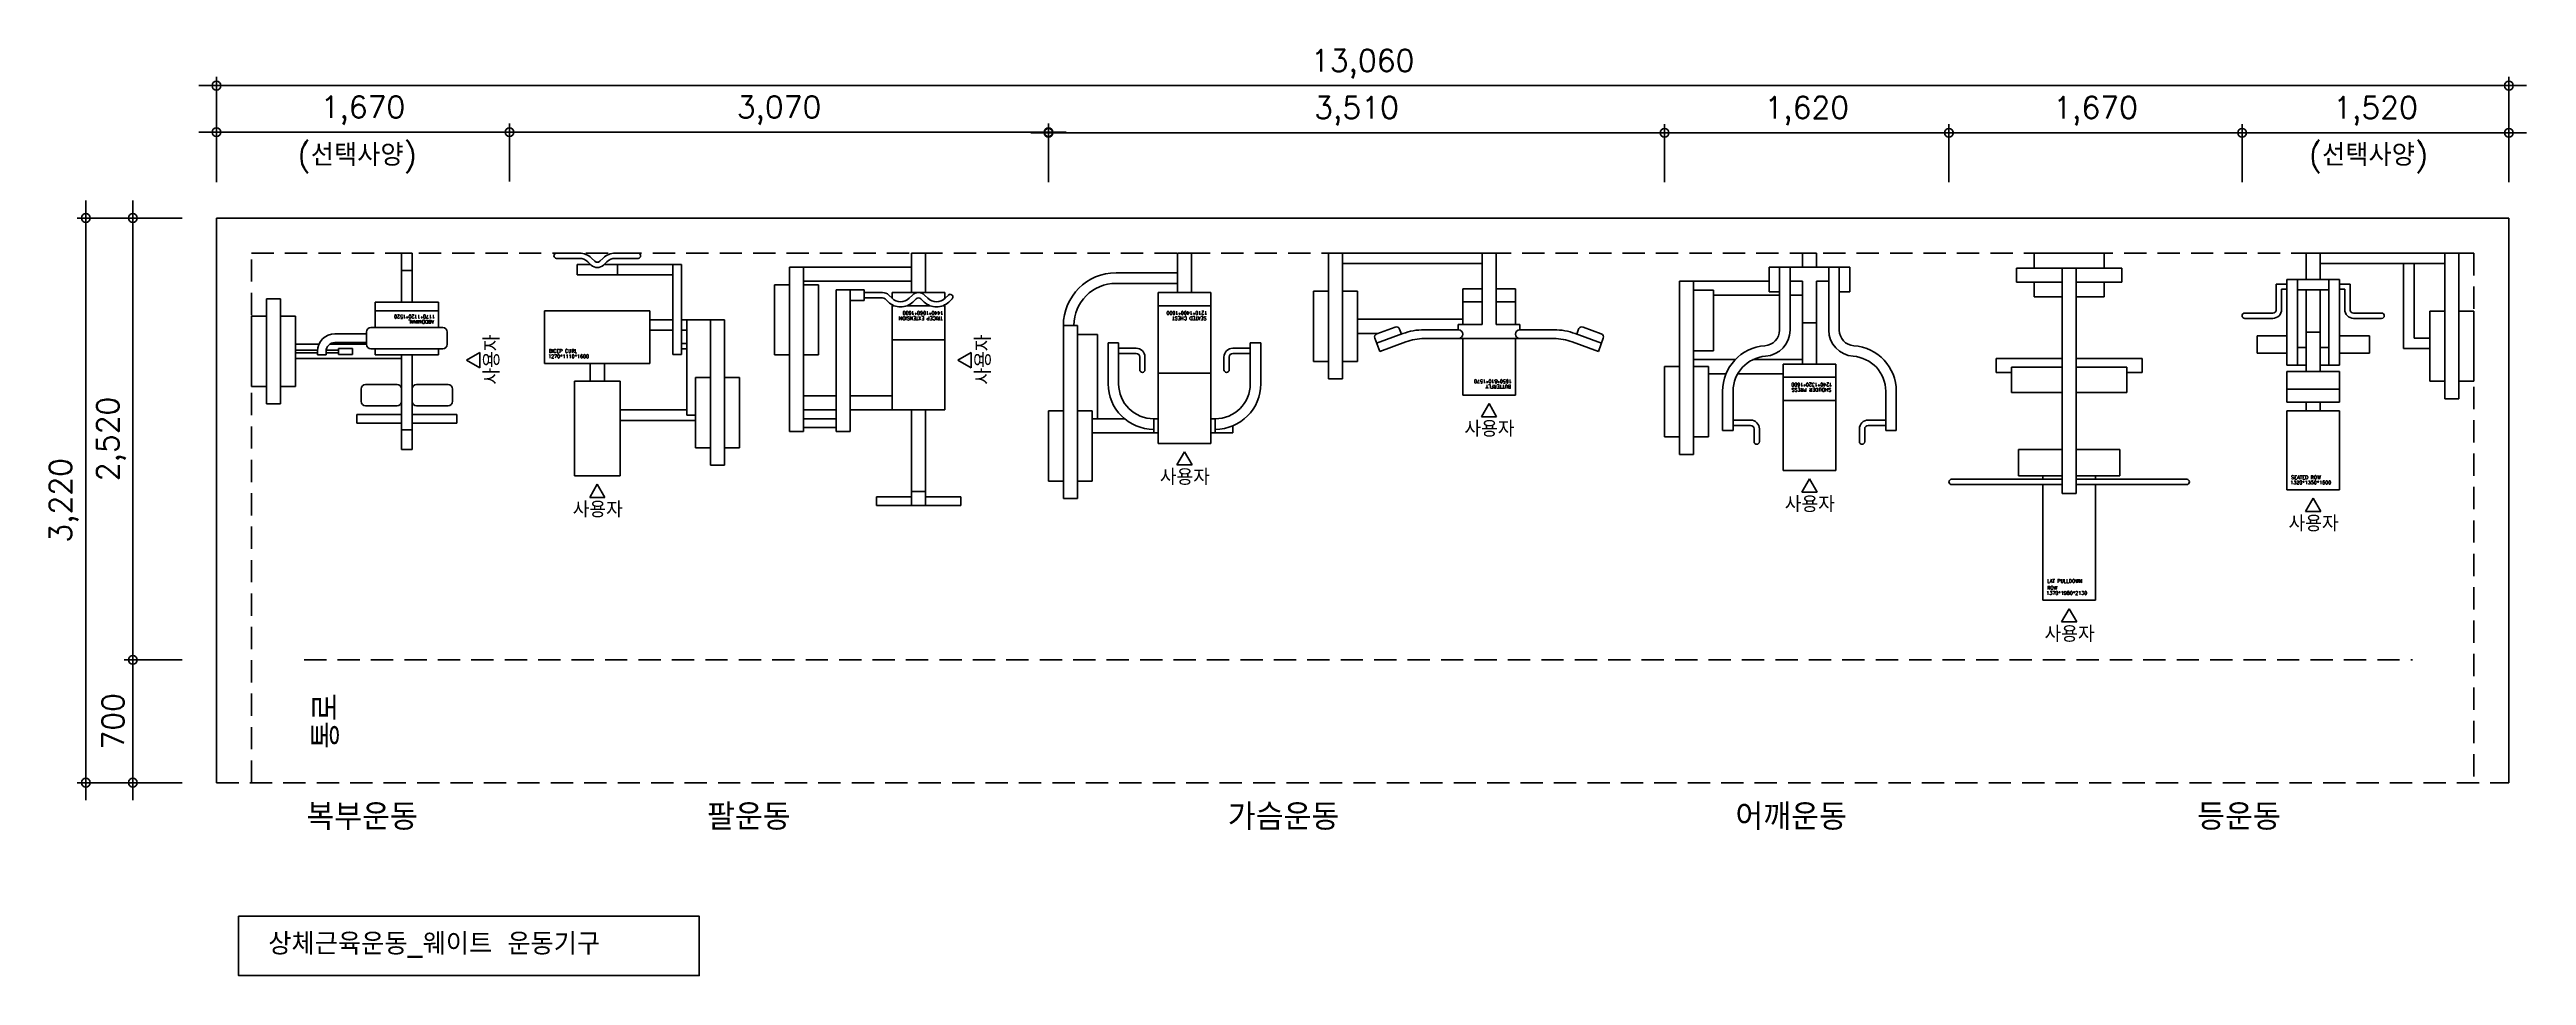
# Model space of a CAD drawing. Extents: x 22258 to 36369, y 40027 to 45308.
import ezdxf
from ezdxf.enums import TextEntityAlignment as Align

# ---------------------------------------------------------------- set-up
doc = ezdxf.new("R2010")
doc.units = 0
doc.header["$LTSCALE"] = 20
doc.header["$MEASUREMENT"] = 0
doc.linetypes.add('HIDDEN', pattern=[9.525, 6.35, -3.175])
doc.layers.get('0').update_dxf_attribs({"linetype": 'CONTINUOUS'})
doc.layers.get('DEFPOINTS').update_dxf_attribs({"linetype": 'CONTINUOUS'})
for name, color, linetype in [('1CONTINUOUS', 1, 'CONTINUOUS'), ('1HIDDEN', 1, 'HIDDEN'), ('2CONTINUOUS', 2, 'CONTINUOUS'), ('2HIDDEN', 2, 'HIDDEN'), ('3CONTINUOUS', 3, 'CONTINUOUS'), ('3TEXT', 3, 'CONTINUOUS'), ('4ele', 4, 'CONTINUOUS')]:
    doc.layers.add(name, color=color, linetype=linetype)
doc.styles.add('K_GEN', font='romans.shx', dxfattribs={"bigfont": 'whgtxt.shx'})
doc.styles.add('WHG', font='romans', dxfattribs={"bigfont": 'whgtxt'})
doc.dimstyles.new('STANDARD_WS', dxfattribs={"dimtxt": 2.5, "dimasz": 2.5, "dimexe": 1.25, "dimexo": 0.625, "dimtad": 1, "dimdec": 4, "dimdsep": 46, "dimtxsty": 'Standard', "dimcen": 2.5, "dimadec": 0, "dimazin": 0, "dimtfac": 1, "dimtdec": 4, "dimtmove": 0, "dimatfit": 3, "dimfxl": 0, "dimtolj": 1, "dimtzin": 0, "dimarcsym": 0})

# ---------------------------------------------------------------- blocks, each defined once
blk = doc.blocks.new('_CIDOTB')
at = {"color": 0, "linetype": 'ByBlock'}
blk.add_line((2, 0), (-1, 0), dxfattribs=at)
blk.add_circle((0, 0), 0.5, dxfattribs=at)
blk = doc.blocks.new('*D9')
at = {"layer": '4ele', "lineweight": -2}
for p, q in [((27949, 44552), (27949, 44883)), ((31459, 44552), (31459, 44883)), ((27999, 44833), (31409, 44833))]:
    blk.add_line(p, q, dxfattribs=at)
at = {"layer": 'DEFPOINTS', "color": 0}
for p in [(31459, 44833), (27949, 44502), (31459, 44502)]:
    blk.add_point(p, dxfattribs=at)
at = {"layer": '4ele', "lineweight": -2, "xscale": 50, "yscale": 50, "zscale": 50, "rotation": 180}
blk.add_blockref('_CIDOTB', (27949, 44833), dxfattribs=at)
at = {"layer": '4ele', "lineweight": -2, "xscale": 50, "yscale": 50, "zscale": 50}
blk.add_blockref('_CIDOTB', (31459, 44833), dxfattribs=at)
at = {"layer": '4ele', "insert": (29704, 44958), "char_height": 125, "attachment_point": 5, "style": 'K_GEN'}
blk.add_mtext('\\A1;3,510', dxfattribs=at)
blk = doc.blocks.new('DIMDOT')
blk.add_line((-2, 0), (2, 0))
blk.add_circle((0, 0), 0.5)
blk = doc.blocks.new('*D3')
at = {"layer": '4ele', "lineweight": -2}
for p, q in [((23209, 44821), (23209, 45152)), ((23259, 45102), (36219, 45102)), ((36269, 44821), (36269, 45152))]:
    blk.add_line(p, q, dxfattribs=at)
at = {"layer": 'DEFPOINTS', "color": 0}
for p in [(36269, 45102), (23209, 44771), (36269, 44771)]:
    blk.add_point(p, dxfattribs=at)
at = {"layer": '4ele', "lineweight": -2, "xscale": 50, "yscale": 50, "zscale": 50, "rotation": 180}
blk.add_blockref('_CIDOTB', (23209, 45102), dxfattribs=at)
at = {"layer": '4ele', "lineweight": -2, "xscale": 50, "yscale": 50, "zscale": 50}
blk.add_blockref('_CIDOTB', (36269, 45102), dxfattribs=at)
at = {"layer": '4ele', "insert": (29739, 45226), "char_height": 125, "attachment_point": 5, "style": 'K_GEN'}
blk.add_mtext('\\A1;13,060', dxfattribs=at)
blk = doc.blocks.new('*D4')
at = {"layer": '4ele', "lineweight": -2}
for p, q in [((23209, 44552), (23209, 44887)), ((24879, 44556), (24879, 44887)), ((23259, 44837), (24829, 44837))]:
    blk.add_line(p, q, dxfattribs=at)
at = {"layer": 'DEFPOINTS', "color": 0}
for p in [(24879, 44837), (23209, 44502), (24879, 44506)]:
    blk.add_point(p, dxfattribs=at)
at = {"layer": '4ele', "lineweight": -2, "xscale": 50, "yscale": 50, "zscale": 50, "rotation": 180}
blk.add_blockref('_CIDOTB', (23209, 44837), dxfattribs=at)
at = {"layer": '4ele', "lineweight": -2, "xscale": 50, "yscale": 50, "zscale": 50}
blk.add_blockref('_CIDOTB', (24879, 44837), dxfattribs=at)
at = {"layer": '4ele', "insert": (24044, 44961), "char_height": 125, "attachment_point": 5, "style": 'K_GEN'}
blk.add_mtext('\\A1;1,670', dxfattribs=at)
blk = doc.blocks.new('*D6')
at = {"layer": '4ele', "lineweight": -2}
for p, q in [((23014, 44347), (22683, 44347)), ((22733, 41877), (22733, 44297)), ((23014, 41827), (22683, 41827))]:
    blk.add_line(p, q, dxfattribs=at)
at = {"layer": 'DEFPOINTS', "color": 0}
for p in [(22733, 44347), (23064, 44347), (23064, 41827)]:
    blk.add_point(p, dxfattribs=at)
at = {"layer": '4ele', "lineweight": -2, "xscale": 50, "yscale": 50, "zscale": 50}
for p, rotation in [((22733, 44347), 90), ((22733, 41827), 270)]:
    blk.add_blockref('_CIDOTB', p, dxfattribs=dict(at, rotation=rotation))
at = {"layer": '4ele', "insert": (22609, 43087), "char_height": 125, "attachment_point": 5, "rotation": 90, "style": 'K_GEN'}
blk.add_mtext('\\A1;2,520', dxfattribs=at)
blk = doc.blocks.new('*D5')
at = {"layer": '4ele', "lineweight": -2}
for p, q in [((22746, 44347), (22415, 44347)), ((22465, 41177), (22465, 44297)), ((22746, 41127), (22415, 41127))]:
    blk.add_line(p, q, dxfattribs=at)
at = {"layer": 'DEFPOINTS', "color": 0}
for p in [(22465, 44347), (22796, 44347), (22796, 41127)]:
    blk.add_point(p, dxfattribs=at)
at = {"layer": '4ele', "lineweight": -2, "xscale": 50, "yscale": 50, "zscale": 50}
for p, rotation in [((22465, 44347), 90), ((22465, 41127), 270)]:
    blk.add_blockref('_CIDOTB', p, dxfattribs=dict(at, rotation=rotation))
at = {"layer": '4ele', "insert": (22340, 42737), "char_height": 125, "attachment_point": 5, "rotation": 90, "style": 'K_GEN'}
blk.add_mtext('\\A1;3,220', dxfattribs=at)
blk = doc.blocks.new('*D7')
at = {"layer": '4ele', "lineweight": -2}
for p, q in [((23014, 41827), (22683, 41827)), ((22733, 41177), (22733, 41777)), ((23014, 41127), (22683, 41127))]:
    blk.add_line(p, q, dxfattribs=at)
at = {"layer": 'DEFPOINTS', "color": 0}
for p in [(22733, 41827), (23064, 41827), (23064, 41127)]:
    blk.add_point(p, dxfattribs=at)
at = {"layer": '4ele', "lineweight": -2, "xscale": 50, "yscale": 50, "zscale": 50}
for p, rotation in [((22733, 41827), 90), ((22733, 41127), 270)]:
    blk.add_blockref('_CIDOTB', p, dxfattribs=dict(at, rotation=rotation))
at = {"layer": '4ele', "insert": (22620, 41477), "char_height": 125, "attachment_point": 5, "rotation": 90, "style": 'K_GEN'}
blk.add_mtext('\\A1;700', dxfattribs=at)
blk = doc.blocks.new('*D8')
at = {"layer": '4ele', "lineweight": -2}
for p, q in [((24879, 44556), (24879, 44887)), ((27949, 44552), (27949, 44887)), ((24929, 44837), (27899, 44837))]:
    blk.add_line(p, q, dxfattribs=at)
at = {"layer": 'DEFPOINTS', "color": 0}
for p in [(27949, 44837), (24879, 44506), (27949, 44502)]:
    blk.add_point(p, dxfattribs=at)
at = {"layer": '4ele', "lineweight": -2, "xscale": 50, "yscale": 50, "zscale": 50, "rotation": 180}
blk.add_blockref('_CIDOTB', (24879, 44837), dxfattribs=at)
at = {"layer": '4ele', "lineweight": -2, "xscale": 50, "yscale": 50, "zscale": 50}
blk.add_blockref('_CIDOTB', (27949, 44837), dxfattribs=at)
at = {"layer": '4ele', "insert": (26414, 44961), "char_height": 125, "attachment_point": 5, "style": 'K_GEN'}
blk.add_mtext('\\A1;3,070', dxfattribs=at)
blk = doc.blocks.new('*D11')
at = {"layer": '4ele', "lineweight": -2}
for p, q in [((34749, 44552), (34749, 44883)), ((36269, 44552), (36269, 44883)), ((34799, 44833), (36219, 44833))]:
    blk.add_line(p, q, dxfattribs=at)
at = {"layer": 'DEFPOINTS', "color": 0}
for p in [(36269, 44833), (34749, 44502), (36269, 44502)]:
    blk.add_point(p, dxfattribs=at)
at = {"layer": '4ele', "lineweight": -2, "xscale": 50, "yscale": 50, "zscale": 50, "rotation": 180}
blk.add_blockref('_CIDOTB', (34749, 44833), dxfattribs=at)
at = {"layer": '4ele', "lineweight": -2, "xscale": 50, "yscale": 50, "zscale": 50}
blk.add_blockref('_CIDOTB', (36269, 44833), dxfattribs=at)
at = {"layer": '4ele', "insert": (35509, 44958), "char_height": 125, "attachment_point": 5, "style": 'K_GEN'}
blk.add_mtext('\\A1;1,520', dxfattribs=at)
blk = doc.blocks.new('*D2')
at = {"layer": '4ele', "lineweight": -2}
for p, q in [((31459, 44552), (31459, 44883)), ((33079, 44552), (33079, 44883)), ((31509, 44833), (33029, 44833))]:
    blk.add_line(p, q, dxfattribs=at)
at = {"layer": 'DEFPOINTS', "color": 0}
for p in [(33079, 44833), (31459, 44502), (33079, 44502)]:
    blk.add_point(p, dxfattribs=at)
at = {"layer": '4ele', "lineweight": -2, "xscale": 50, "yscale": 50, "zscale": 50, "rotation": 180}
blk.add_blockref('_CIDOTB', (31459, 44833), dxfattribs=at)
at = {"layer": '4ele', "lineweight": -2, "xscale": 50, "yscale": 50, "zscale": 50}
blk.add_blockref('_CIDOTB', (33079, 44833), dxfattribs=at)
at = {"layer": '4ele', "insert": (32269, 44958), "char_height": 125, "attachment_point": 5, "style": 'K_GEN'}
blk.add_mtext('\\A1;1,620', dxfattribs=at)
blk = doc.blocks.new('*D10')
at = {"layer": '4ele', "lineweight": -2}
for p, q in [((33079, 44552), (33079, 44883)), ((34749, 44552), (34749, 44883)), ((33129, 44833), (34699, 44833))]:
    blk.add_line(p, q, dxfattribs=at)
at = {"layer": 'DEFPOINTS', "color": 0}
for p in [(34749, 44833), (33079, 44502), (34749, 44502)]:
    blk.add_point(p, dxfattribs=at)
at = {"layer": '4ele', "lineweight": -2, "xscale": 50, "yscale": 50, "zscale": 50, "rotation": 180}
blk.add_blockref('_CIDOTB', (33079, 44833), dxfattribs=at)
at = {"layer": '4ele', "lineweight": -2, "xscale": 50, "yscale": 50, "zscale": 50}
blk.add_blockref('_CIDOTB', (34749, 44833), dxfattribs=at)
at = {"layer": '4ele', "insert": (33914, 44958), "char_height": 125, "attachment_point": 5, "style": 'K_GEN'}
blk.add_mtext('\\A1;1,670', dxfattribs=at)

msp = doc.modelspace()

# ---------------------------------------------------------------- linework, layer by layer
at = {"layer": '1CONTINUOUS'}
for p, q in [((24633.76, 43536.2), (24708.91, 43579.59)), ((24633.76, 43536.2), (24708.91, 43492.82)), ((24708.91, 43579.59), (24708.91, 43492.82)), ((27432.98, 43536.2), (27508.12, 43579.59)), ((27432.98, 43536.2), (27508.12, 43492.82)), ((27508.12, 43579.59), (27508.12, 43492.82)), ((30458.96, 43289.34), (30415.58, 43214.2)), ((30415.58, 43214.2), (30502.35, 43214.2)), ((30458.96, 43289.34), (30502.35, 43214.2)), ((28723.96, 43014.4), (28680.58, 42939.26)), ((28680.58, 42939.26), (28767.35, 42939.26)), ((28723.96, 43014.4), (28767.35, 42939.26)), ((25378.96, 42829.34), (25335.58, 42754.2)), ((25378.96, 42829.34), (25422.35, 42754.2)), ((32283.96, 42859.34), (32240.58, 42784.2)), ((32240.58, 42784.2), (32327.35, 42784.2)), ((32283.96, 42859.34), (32327.35, 42784.2)), ((25335.58, 42754.2), (25422.35, 42754.2)), ((35153.96, 42749.34), (35110.58, 42674.2)), ((35110.58, 42674.2), (35197.35, 42674.2)), ((35153.96, 42749.34), (35197.35, 42674.2)), ((33763.96, 42119.34), (33720.58, 42044.2)), ((33763.96, 42119.34), (33807.35, 42044.2)), ((33720.58, 42044.2), (33807.35, 42044.2))]:
    msp.add_line(p, q, dxfattribs=at)
at = {"layer": '1HIDDEN'}
for p, q in [((23408.96, 44146.92), (36068.96, 44146.92)), ((23408.96, 41126.92), (23408.96, 44146.92)), ((36068.96, 44146.92), (36068.96, 41126.92))]:
    msp.add_line(p, q, dxfattribs=at)
at = {"layer": '2CONTINUOUS', "color": 6}
for p, q in [((24323.96, 44146.92), (24263.96, 44146.92)), ((24263.96, 43867.24), (24263.96, 44146.92)), ((24323.96, 44046.92), (24263.96, 44046.92)), ((24323.96, 43867.24), (24323.96, 44146.92)), ((25276.57, 44146.92), (25147.08, 44146.92)), ((25276.57, 44116.92), (25147.08, 44116.92)), ((25263.33, 44082.44), (25340.49, 44082.44)), ((25263.33, 44082.44), (25263.33, 44022.44)), ((25344.15, 44078.89), (25325.3, 44097.17)), ((25365.04, 44100.43), (25346.19, 44118.71)), ((25392.89, 44100.43), (25411.74, 44118.71)), ((25413.77, 44078.89), (25432.62, 44097.17)), ((25417.43, 44082.44), (25858.96, 44082.44)), ((25481.36, 44146.92), (25610.84, 44146.92)), ((25481.36, 44116.92), (25610.84, 44116.92)), ((25494.59, 44082.44), (25494.59, 44022.44)), ((25808.96, 44082.44), (25808.96, 43568.26)), ((25858.96, 44082.44), (25858.96, 43568.26)), ((26473.96, 43129.36), (26473.96, 44066.92)), ((26553.96, 44066.92), (26473.96, 44066.92)), ((26553.96, 43129.36), (26553.96, 44066.92)), ((27168.96, 44066.92), (26553.96, 44066.92)), ((27248.96, 44146.92), (27168.96, 44146.92)), ((27248.96, 44146.92), (27168.96, 44146.92)), ((27168.96, 44146.92), (27168.96, 43921.92)), ((27248.96, 44146.92), (27248.96, 43921.92)), ((28683.96, 44034.42), (28333.96, 44034.42)), ((28763.96, 44146.92), (28683.96, 44146.92)), ((28683.96, 44146.92), (28683.96, 43921.92)), ((28763.96, 44146.92), (28763.96, 43921.92)), ((29543.96, 44146.92), (29543.96, 43429.42)), ((29623.96, 44146.92), (29543.96, 44146.92)), ((30498.96, 44146.92), (29623.96, 44146.92)), ((29623.96, 44146.92), (29623.96, 43429.42)), ((30418.96, 44086.92), (29623.96, 44086.92)), ((30418.96, 43739.78), (30418.96, 44146.92)), ((30498.96, 43739.78), (30498.96, 44146.92)), ((32513.96, 44066.92), (32053.96, 44066.92)), ((32053.96, 43926.92), (32053.96, 44066.92)), ((32113.96, 43708.5), (32113.96, 44066.92)), ((32173.96, 43708.5), (32173.96, 44066.92)), ((32323.96, 44146.92), (32243.96, 44146.92)), ((32243.96, 44066.92), (32243.96, 44146.92)), ((32323.96, 44066.92), (32323.96, 44146.92)), ((32393.96, 43708.5), (32393.96, 44066.92)), ((32453.96, 43708.5), (32453.96, 44066.92)), ((32513.96, 43926.92), (32513.96, 44066.92)), ((33463.96, 44061.92), (34063.96, 44061.92)), ((33463.96, 43981.92), (33463.96, 44061.92)), ((33563.96, 44146.92), (33963.96, 44146.92)), ((33563.96, 44061.92), (33563.96, 44146.92)), ((33723.96, 44061.92), (33723.96, 42777.04)), ((33803.96, 44061.92), (33803.96, 42777.04)), ((33963.96, 44061.92), (33963.96, 44146.92)), ((34063.96, 43981.92), (34063.96, 44061.92)), ((35903.96, 44146.92), (35113.96, 44146.92)), ((35113.96, 43996.92), (35113.96, 44146.92)), ((35193.96, 43996.92), (35193.96, 44146.92)), ((35193.96, 44086.92), (35903.96, 44086.92)), ((35668.96, 44086.92), (35668.96, 43602.24)), ((35728.96, 44086.92), (35728.96, 43662.24)), ((35903.96, 44146.92), (35983.96, 44146.92)), ((35903.96, 44146.92), (35903.96, 43316.8)), ((35983.96, 44146.92), (35983.96, 43316.8)), ((23493.96, 43286.92), (23493.96, 43886.92)), ((23573.96, 43886.92), (23493.96, 43886.92)), ((23573.96, 43286.92), (23573.96, 43886.92)), ((25263.33, 44022.44), (25808.96, 44022.44)), ((26388.96, 43566.92), (26388.96, 43966.92)), ((26473.96, 43966.92), (26388.96, 43966.92)), ((27168.96, 43986.92), (26553.96, 43986.92)), ((26638.96, 43966.92), (26553.96, 43966.92)), ((26638.96, 43566.92), (26638.96, 43966.92)), ((26738.96, 43129.36), (26738.96, 43936.92)), ((26898.96, 43936.92), (26738.96, 43936.92)), ((26818.96, 43129.36), (26818.96, 43936.92)), ((26898.96, 43876.92), (26898.96, 43936.92)), ((27004.18, 43921.92), (26898.96, 43921.92)), ((27004.18, 43891.92), (26900.41, 43891.92)), ((27018.1, 43886.28), (27036.95, 43868)), ((27038.99, 43907.81), (27057.84, 43889.53)), ((27358.96, 43921.92), (27058.96, 43921.92)), ((27058.96, 43921.92), (27058.96, 43888.46)), ((27174.15, 43907.81), (27155.3, 43889.53)), ((27195.04, 43886.28), (27176.19, 43868)), ((27222.89, 43886.28), (27241.74, 43868)), ((27243.77, 43907.81), (27262.62, 43889.53)), ((27358.96, 43921.92), (27358.96, 43888.46)), ((27378.94, 43907.81), (27360.09, 43889.53)), ((27399.83, 43886.28), (27380.98, 43868)), ((28683.96, 43974.42), (28333.96, 43974.42)), ((28873.96, 43921.92), (28573.96, 43921.92)), ((28573.96, 43921.92), (28573.96, 43061.98)), ((28873.96, 43921.92), (28873.96, 43061.98)), ((29458.96, 43929.42), (29458.96, 43529.42)), ((29543.96, 43929.42), (29458.96, 43929.42)), ((29708.96, 43929.42), (29623.96, 43929.42)), ((29708.96, 43929.42), (29708.96, 43529.42)), ((30308.96, 43739.78), (30308.96, 43943.63)), ((30308.96, 43943.63), (30418.96, 43943.63)), ((30498.96, 43943.63), (30608.96, 43943.63)), ((30608.96, 43739.78), (30608.96, 43943.63)), ((31623.96, 43986.92), (31543.96, 43986.92)), ((31543.96, 43986.92), (31543.96, 42999.42)), ((31623.96, 43986.92), (31623.96, 42999.42)), ((32053.96, 43986.92), (31623.96, 43986.92)), ((31623.96, 43935.21), (31737.7, 43935.21)), ((31737.7, 43589.42), (31737.7, 43935.21)), ((32113.96, 43906.92), (31737.7, 43906.92)), ((32053.96, 43926.92), (32113.96, 43926.92)), ((32243.96, 43986.92), (32173.96, 43986.92)), ((32243.96, 43906.92), (32173.96, 43906.92)), ((32243.96, 43513.63), (32243.96, 43986.92)), ((32393.96, 43986.92), (32323.96, 43986.92)), ((32323.96, 43513.63), (32323.96, 43986.92)), ((32513.96, 43926.92), (32453.96, 43926.92)), ((33463.96, 43981.92), (33723.96, 43981.92)), ((33563.96, 43896.92), (33563.96, 43981.92)), ((33563.96, 43896.92), (33723.96, 43896.92)), ((33803.96, 43981.92), (34063.96, 43981.92)), ((33803.96, 43896.92), (33963.96, 43896.92)), ((33963.96, 43896.92), (33963.96, 43981.92)), ((34943.96, 43825.03), (34943.96, 43970.44)), ((34943.96, 43970.44), (35003.96, 43970.44)), ((34973.96, 43825.03), (34973.96, 43940.44)), ((34973.96, 43940.44), (35003.96, 43940.44)), ((35003.96, 43996.92), (35003.96, 43507.77)), ((35003.96, 43996.92), (35063.96, 43996.92)), ((35243.96, 43996.92), (35063.96, 43996.92)), ((35063.96, 43996.92), (35063.96, 43507.77)), ((35243.96, 43936.92), (35063.96, 43936.92)), ((35113.96, 43936.92), (35113.96, 43471.92)), ((35193.96, 43936.92), (35193.96, 43471.92)), ((35243.96, 43996.92), (35243.96, 43507.77)), ((35303.96, 43996.92), (35243.96, 43996.92)), ((35303.96, 43996.92), (35303.96, 43507.77)), ((35363.96, 43970.44), (35303.96, 43970.44)), ((35333.96, 43940.44), (35303.96, 43940.44)), ((35333.96, 43825.03), (35333.96, 43940.44)), ((35363.96, 43825.03), (35363.96, 43970.44)), ((23493.96, 43786.92), (23408.96, 43786.92)), ((23408.96, 43386.92), (23408.96, 43786.92)), ((23658.96, 43786.92), (23573.96, 43786.92)), ((23658.96, 43386.92), (23658.96, 43786.92)), ((24113.96, 43867.24), (24473.96, 43867.24)), ((24113.96, 43867.24), (24113.96, 43721.92)), ((24113.96, 43817.24), (24473.96, 43817.24)), ((24473.96, 43867.24), (24473.96, 43721.92)), ((25078.96, 43816.92), (25678.96, 43816.92)), ((25078.96, 43816.92), (25078.96, 43516.92)), ((25678.96, 43816.92), (25678.96, 43516.92)), ((25808.96, 43767.04), (25678.96, 43767.04)), ((25888.96, 43767.04), (25858.96, 43767.04)), ((25888.96, 43767.04), (25888.96, 43222.36)), ((26023.96, 43767.04), (25888.96, 43767.04)), ((26023.96, 43767.04), (26023.96, 42936.92)), ((26023.96, 43767.04), (26103.96, 43767.04)), ((26103.96, 43767.04), (26103.96, 42936.92)), ((26898.96, 43876.92), (26818.96, 43876.92)), ((27058.96, 43851.84), (27058.96, 43252.4)), ((27069.46, 43846.92), (27058.96, 43846.92)), ((27274.25, 43846.92), (27143.68, 43846.92)), ((27358.96, 43846.92), (27348.46, 43846.92)), ((27358.96, 43851.84), (27358.96, 43252.4)), ((28873.96, 43846.92), (28573.96, 43846.92)), ((30308.96, 43769.42), (29708.96, 43769.42)), ((30418.96, 43868.63), (30308.96, 43868.63)), ((30608.96, 43868.63), (30498.96, 43868.63)), ((32243.96, 43750.28), (32323.96, 43750.28)), ((34923.96, 43805.03), (34763.96, 43805.03)), ((34923.96, 43775.03), (34763.96, 43775.03)), ((35383.96, 43805.03), (35543.96, 43805.03)), ((35383.96, 43775.03), (35543.96, 43775.03)), ((35818.96, 43816.8), (35903.96, 43816.8)), ((35818.96, 43816.8), (35818.96, 43416.8)), ((35983.96, 43816.8), (36068.96, 43816.8)), ((36068.96, 43816.8), (36068.96, 43416.8)), ((23658.96, 43626.92), (23792.31, 43626.92)), ((23853.96, 43626.92), (24063.96, 43626.92)), ((24063.96, 43686.92), (23883.96, 43686.92)), ((24063.96, 43636.92), (23883.96, 43636.92)), ((23903.96, 43603.38), (23903.96, 43568.38)), ((23903.96, 43603.38), (23983.96, 43603.38)), ((23983.96, 43603.38), (23983.96, 43568.38)), ((24063.96, 43696.92), (24063.96, 43626.92)), ((24088.96, 43721.92), (24498.96, 43721.92)), ((24088.96, 43601.92), (24498.96, 43601.92)), ((24113.96, 43601.92), (24113.96, 43567.24)), ((24473.96, 43601.92), (24473.96, 43567.24)), ((24523.96, 43696.92), (24523.96, 43626.92)), ((25808.96, 43707.04), (25678.96, 43707.04)), ((25888.96, 43707.04), (25858.96, 43707.04)), ((25858.96, 43632.04), (25888.96, 43632.04)), ((25858.96, 43602.04), (25888.96, 43602.04)), ((27058.96, 43652.4), (27358.96, 43652.4)), ((28033.96, 43734.42), (28033.96, 42746.92)), ((28113.96, 43734.42), (28033.96, 43734.42)), ((28113.96, 43734.42), (28113.96, 42746.92)), ((28113.96, 43682.71), (28227.7, 43682.71)), ((28227.7, 43201.98), (28227.7, 43682.71)), ((28288.96, 43634.45), (28348.96, 43634.45)), ((28288.96, 43634.45), (28288.96, 43401.98)), ((28348.96, 43634.45), (28348.96, 43401.98)), ((28448.96, 43604.45), (28348.96, 43604.45)), ((28998.96, 43604.45), (29098.96, 43604.45)), ((29098.96, 43634.45), (29158.96, 43634.45)), ((29098.96, 43634.45), (29098.96, 43401.98)), ((29158.96, 43634.45), (29158.96, 43401.98)), ((29826.52, 43689.42), (29708.96, 43689.42)), ((29808.36, 43661.42), (29836, 43586.35)), ((29818.72, 43633.27), (29968.02, 43688.23)), ((29820.22, 43687.1), (29923.45, 43725.1)), ((29836, 43586.35), (29985.29, 43641.31)), ((29949.12, 43713.25), (29959.49, 43685.09)), ((30088.94, 43709.78), (30283.96, 43709.78)), ((30088.94, 43659.78), (30828.99, 43659.78)), ((30283.96, 43709.78), (30283.96, 43739.78)), ((30283.96, 43739.78), (30418.96, 43739.78)), ((30308.96, 43336.92), (30308.96, 43659.78)), ((30498.96, 43739.78), (30633.96, 43739.78)), ((30608.96, 43336.92), (30608.96, 43659.78)), ((30633.96, 43709.78), (30633.96, 43739.78)), ((30828.99, 43709.78), (30633.96, 43709.78)), ((31081.93, 43586.35), (30932.63, 43641.31)), ((31099.2, 43633.27), (30949.91, 43688.23)), ((30968.8, 43713.25), (30958.44, 43685.09)), ((31097.71, 43687.1), (30994.48, 43725.1)), ((31109.57, 43661.42), (31081.93, 43586.35)), ((35003.96, 43675.74), (34833.96, 43675.74)), ((34833.96, 43675.74), (34833.96, 43575.74)), ((35063.96, 43607.77), (35113.96, 43607.77)), ((35193.96, 43696.92), (35113.96, 43696.92)), ((35243.96, 43607.77), (35193.96, 43607.77)), ((35303.96, 43675.74), (35473.96, 43675.74)), ((35473.96, 43675.74), (35473.96, 43575.74)), ((35818.96, 43602.24), (35668.96, 43602.24)), ((35818.96, 43662.24), (35728.96, 43662.24)), ((23658.96, 43593.91), (23783.96, 43593.91)), ((23658.96, 43578.91), (23783.96, 43578.91)), ((23658.96, 43546.92), (24263.96, 43546.92)), ((23783.96, 43586.92), (23783.96, 43567.03)), ((23783.96, 43567.03), (23833.96, 43567.03)), ((23833.96, 43593.91), (23903.96, 43593.91)), ((23833.96, 43586.92), (23833.96, 43567.03)), ((23833.96, 43578.91), (23903.96, 43578.91)), ((23903.96, 43568.38), (23983.96, 43568.38)), ((24113.96, 43567.24), (24473.96, 43567.24)), ((24263.96, 43026.92), (24263.96, 43567.24)), ((24323.96, 43026.92), (24323.96, 43567.24)), ((25078.96, 43516.92), (25678.96, 43516.92)), ((25338.96, 43516.92), (25338.96, 43416.92)), ((25418.96, 43516.92), (25418.96, 43416.92)), ((25808.96, 43568.26), (25858.96, 43568.26)), ((26473.96, 43566.92), (26388.96, 43566.92)), ((26638.96, 43566.92), (26553.96, 43566.92)), ((28448.96, 43574.45), (28348.96, 43574.45)), ((28468.96, 43554.45), (28468.96, 43481.75)), ((28498.96, 43554.45), (28498.96, 43481.75)), ((28573.96, 43461.98), (28873.96, 43461.98)), ((28948.96, 43554.45), (28948.96, 43481.75)), ((28978.96, 43554.45), (28978.96, 43481.75)), ((28998.96, 43574.45), (29098.96, 43574.45)), ((29543.96, 43529.42), (29458.96, 43529.42)), ((29708.96, 43529.42), (29623.96, 43529.42)), ((31458.96, 43499.42), (31458.96, 43099.42)), ((31543.96, 43499.42), (31458.96, 43499.42)), ((31737.7, 43589.42), (31623.96, 43589.42)), ((31861.38, 43539.42), (31623.96, 43539.42)), ((31708.96, 43499.42), (31623.96, 43499.42)), ((31708.96, 43499.42), (31708.96, 43099.42)), ((32243.96, 43539.42), (31961.85, 43539.42)), ((32133.96, 42906.92), (32133.96, 43513.63)), ((32133.96, 43513.63), (32433.96, 43513.63)), ((32433.96, 42906.92), (32433.96, 43513.63)), ((33723.96, 43546.92), (33348.31, 43546.92)), ((33348.31, 43466.92), (33348.31, 43546.92)), ((33434.77, 43466.92), (33348.31, 43466.92)), ((33434.77, 43352.73), (33434.77, 43496.92)), ((33723.96, 43496.92), (33434.77, 43496.92)), ((33803.96, 43546.92), (34179.62, 43546.92)), ((33803.96, 43496.92), (34093.16, 43496.92)), ((34093.16, 43352.73), (34093.16, 43496.92)), ((34093.16, 43466.92), (34179.62, 43466.92)), ((34179.62, 43466.92), (34179.62, 43546.92)), ((35003.96, 43575.74), (34833.96, 43575.74)), ((35003.96, 43507.77), (35113.96, 43507.77)), ((35003.96, 43471.92), (35003.96, 43296.92)), ((35003.96, 43471.92), (35303.96, 43471.92)), ((35303.96, 43507.77), (35193.96, 43507.77)), ((35303.96, 43575.74), (35473.96, 43575.74)), ((35303.96, 43471.92), (35303.96, 43296.92)), ((23493.96, 43386.92), (23408.96, 43386.92)), ((23658.96, 43386.92), (23573.96, 43386.92)), ((24033.96, 43301.92), (24033.96, 43371.92)), ((24238.96, 43396.92), (24058.96, 43396.92)), ((24263.96, 43301.92), (24263.96, 43371.92)), ((24323.96, 43301.92), (24323.96, 43371.92)), ((24348.96, 43396.92), (24528.96, 43396.92)), ((24553.96, 43301.92), (24553.96, 43371.92)), ((25248.96, 43416.92), (25248.96, 42876.92)), ((25248.96, 43416.92), (25508.96, 43416.92)), ((25508.96, 43416.92), (25508.96, 42876.92)), ((25938.96, 43436.92), (25938.96, 43036.92)), ((25938.96, 43436.92), (26023.96, 43436.92)), ((26103.96, 43436.92), (26188.96, 43436.92)), ((26188.96, 43436.92), (26188.96, 43036.92)), ((26738.96, 43332.4), (26553.96, 43332.4)), ((27058.96, 43332.4), (26818.96, 43332.4)), ((29623.96, 43429.42), (29543.96, 43429.42)), ((30308.96, 43336.92), (30608.96, 43336.92)), ((31808.98, 43459.42), (31708.96, 43459.42)), ((31788.96, 43134.45), (31788.96, 43366.92)), ((31848.96, 43134.45), (31848.96, 43359.39)), ((32133.96, 43459.42), (31875.78, 43459.42)), ((32433.96, 43438.63), (32133.96, 43438.63)), ((32718.96, 43134.45), (32718.96, 43359.39)), ((32778.96, 43134.45), (32778.96, 43366.92)), ((33723.96, 43352.73), (33434.77, 43352.73)), ((33803.96, 43352.73), (34093.16, 43352.73)), ((35003.96, 43371.92), (35303.96, 43371.92)), ((35818.96, 43416.8), (35903.96, 43416.8)), ((35983.96, 43416.8), (36068.96, 43416.8)), ((23573.96, 43286.92), (23493.96, 43286.92)), ((24008.96, 43176.92), (24008.96, 43226.92)), ((24263.96, 43226.92), (24008.96, 43226.92)), ((24238.96, 43276.92), (24058.96, 43276.92)), ((24578.96, 43226.92), (24323.96, 43226.92)), ((24348.96, 43276.92), (24528.96, 43276.92)), ((24578.96, 43176.92), (24578.96, 43226.92)), ((25888.96, 43252.36), (25508.96, 43252.36)), ((25938.96, 43192.36), (25508.96, 43192.36)), ((25938.96, 43222.36), (25888.96, 43222.36)), ((26738.96, 43252.4), (26553.96, 43252.4)), ((26738.96, 43202.4), (26553.96, 43202.4)), ((27058.96, 43252.4), (26818.96, 43252.4)), ((27058.96, 43252.4), (27358.96, 43252.4)), ((27168.96, 42706.92), (27168.96, 43252.4)), ((27248.96, 42706.92), (27248.96, 43252.4)), ((28033.96, 43246.92), (27948.96, 43246.92)), ((27948.96, 43246.92), (27948.96, 42846.92)), ((28198.96, 43246.92), (28113.96, 43246.92)), ((28198.96, 43246.92), (28198.96, 42846.92)), ((28198.96, 43201.98), (28382.83, 43201.98)), ((28548.96, 43201.98), (28573.96, 43201.98)), ((28548.96, 43201.98), (28548.96, 43121.98)), ((28873.96, 43201.98), (28898.96, 43201.98)), ((28898.96, 43201.98), (28898.96, 43121.98)), ((31948.96, 43194.45), (31848.96, 43194.45)), ((32133.96, 43306.92), (32433.96, 43306.92)), ((32618.96, 43194.45), (32718.96, 43194.45)), ((35003.96, 43296.92), (35303.96, 43296.92)), ((35003.96, 43246.92), (35303.96, 43246.92)), ((35003.96, 43246.92), (35003.96, 42796.92)), ((35113.96, 43296.92), (35113.96, 43246.92)), ((35193.96, 43296.92), (35193.96, 43246.92)), ((35303.96, 43246.92), (35303.96, 42796.92)), ((35903.96, 43316.8), (35983.96, 43316.8)), ((24263.96, 43176.92), (24008.96, 43176.92)), ((24323.96, 43139.57), (24263.96, 43139.57)), ((24578.96, 43176.92), (24323.96, 43176.92)), ((26553.96, 43129.36), (26473.96, 43129.36)), ((26738.96, 43152.4), (26553.96, 43152.4)), ((26738.96, 43129.36), (26818.96, 43129.36)), ((28198.96, 43121.98), (28573.96, 43121.98)), ((28573.96, 43061.98), (28873.96, 43061.98)), ((28873.96, 43121.98), (28998.96, 43121.98)), ((28998.96, 43161.98), (28998.96, 43121.98)), ((31543.96, 43099.42), (31458.96, 43099.42)), ((31708.96, 43099.42), (31623.96, 43099.42)), ((31788.96, 43134.45), (31848.96, 43134.45)), ((31948.96, 43164.45), (31848.96, 43164.45)), ((31968.96, 43144.45), (31968.96, 43071.75)), ((31998.96, 43144.45), (31998.96, 43071.75)), ((32568.96, 43144.45), (32568.96, 43071.75)), ((32598.96, 43144.45), (32598.96, 43071.75)), ((32618.96, 43164.45), (32718.96, 43164.45)), ((32718.96, 43134.45), (32778.96, 43134.45)), ((24323.96, 43026.92), (24263.96, 43026.92)), ((25938.96, 43036.92), (26023.96, 43036.92)), ((26023.96, 42936.92), (26103.96, 42936.92)), ((26103.96, 43036.92), (26188.96, 43036.92)), ((31623.96, 42999.42), (31543.96, 42999.42)), ((32133.96, 42906.92), (32433.96, 42906.92)), ((33474.77, 43027.04), (33723.96, 43027.04)), ((33474.77, 42877.04), (33474.77, 43027.04)), ((34053.16, 43027.04), (33803.96, 43027.04)), ((34053.16, 42877.04), (34053.16, 43027.04)), ((25248.96, 42876.92), (25508.96, 42876.92)), ((26968.96, 42706.92), (26968.96, 42756.92)), ((26968.96, 42756.92), (27168.96, 42756.92)), ((27248.96, 42786.92), (27168.96, 42786.92)), ((27448.96, 42756.92), (27248.96, 42756.92)), ((27448.96, 42706.92), (27448.96, 42756.92)), ((28033.96, 42846.92), (27948.96, 42846.92)), ((28198.96, 42846.92), (28113.96, 42846.92)), ((33093.96, 42857.04), (33723.96, 42857.04)), ((33093.96, 42827.04), (33723.96, 42827.04)), ((33474.77, 42877.04), (33723.96, 42877.04)), ((33613.96, 42877.04), (33613.96, 42857.04)), ((33613.96, 42827.04), (33613.96, 42166.92)), ((33803.96, 42777.04), (33723.96, 42777.04)), ((34053.16, 42877.04), (33803.96, 42877.04)), ((34433.96, 42857.04), (33803.96, 42857.04)), ((34433.96, 42827.04), (33803.96, 42827.04)), ((33913.96, 42877.04), (33913.96, 42857.04)), ((33913.96, 42827.04), (33913.96, 42166.92)), ((35003.96, 42796.92), (35303.96, 42796.92)), ((27448.96, 42706.92), (26968.96, 42706.92)), ((28113.96, 42746.92), (28033.96, 42746.92)), ((33613.96, 42166.92), (33913.96, 42166.92))]:
    msp.add_line(p, q, dxfattribs=at)
msp.add_lwpolyline([(23334.98, 40365.79), (25960.02, 40365.79), (25960.02, 40027.46), (23334.98, 40027.46)], close=True, dxfattribs=at)
for centre, radius, start, end in [((25147.08, 44131.92), 15, 90, 270), ((25276.57, 44046.92), 100, 45.877899, 90), ((25276.57, 44046.92), 70, 45.877899, 90), ((25378.96, 44114.78), 50, 225.877899, 314.122101), ((25378.96, 44114.78), 20, 225.877899, 314.122101), ((25481.36, 44046.92), 100, 90, 134.122101), ((25481.36, 44046.92), 70, 90, 134.122101), ((25610.84, 44131.92), 15, 270, 90), ((28333.96, 43734.42), 300, 90, 180), ((27004.18, 43871.92), 50, 45.877899, 90), ((27004.18, 43871.92), 20, 45.877899, 90), ((27106.57, 43939.78), 70, 225.877899, 270), ((27106.57, 43939.78), 70, 270, 314.122101), ((27208.96, 43871.92), 50, 45.877899, 134.122101), ((27208.96, 43871.92), 20, 45.877899, 134.122101), ((27311.36, 43939.78), 70, 225.877899, 270), ((27311.36, 43939.78), 70, 270, 314.122101), ((27389.39, 43897.05), 15, 314.122101, 134.122101), ((28333.96, 43734.42), 240, 90, 180), ((27106.57, 43939.78), 100, 225.877899, 270), ((27106.57, 43939.78), 100, 270, 314.122101), ((27311.36, 43939.78), 100, 225.877899, 270), ((27311.36, 43939.78), 100, 270, 314.122101), ((34763.96, 43790.03), 15, 90, 270), ((34923.96, 43825.03), 50, 270, 360), ((34923.96, 43825.03), 20, 270, 360), ((35383.96, 43825.03), 50, 180, 270), ((35383.96, 43825.03), 20, 180, 270), ((35543.96, 43790.03), 15, 270, 90), ((23883.96, 43586.92), 100, 90, 180), ((23883.96, 43586.92), 50, 90, 180), ((24088.96, 43696.92), 25, 90, 180), ((24088.96, 43626.92), 25, 180, 270), ((24498.96, 43696.92), 25, 0, 90), ((24498.96, 43626.92), 25, 270, 0), ((28448.96, 43554.45), 50, 0, 90), ((28998.96, 43554.45), 50, 90, 180), ((29827.13, 43668.33), 20, 110.210492, 200.210492), ((29930.36, 43706.34), 20, 20.210492, 110.210492), ((30088.94, 43359.78), 350, 90, 110.210492), ((30088.94, 43359.78), 300, 90, 110.210492), ((30283.96, 43684.78), 25, 270, 90), ((30633.96, 43684.78), 25, 90, 270), ((30828.99, 43359.78), 350, 69.789508, 90), ((30828.99, 43359.78), 300, 69.789508, 90), ((30987.57, 43706.34), 20, 69.789508, 159.789508), ((31090.8, 43668.33), 20, 339.789508, 69.789508), ((32048.96, 43359.39), 260, 94.096044, 180), ((32023.96, 43708.5), 90, 274.096044, 0), ((32023.96, 43708.5), 150, 274.096044, 0), ((32543.96, 43708.5), 150, 180, 265.903956), ((32543.96, 43708.5), 90, 180, 265.903956), ((32518.96, 43359.39), 260, 0, 85.903956), ((28448.96, 43554.45), 20, 0, 90), ((28483.96, 43481.75), 15, 180, 0), ((28963.96, 43481.75), 15, 180, 0), ((28998.96, 43554.45), 20, 90, 180), ((32048.96, 43359.39), 200, 94.096044, 180), ((32518.96, 43359.39), 200, 0, 85.903956), ((24058.96, 43371.92), 25, 90, 180), ((24238.96, 43371.92), 25, 0, 90), ((24348.96, 43371.92), 25, 90, 180), ((24528.96, 43371.92), 25, 0, 90), ((28548.96, 43401.98), 260, 180, 270), ((28548.96, 43401.98), 200, 180, 270), ((28898.96, 43401.98), 260, 270, 0), ((28898.96, 43401.98), 200, 270, 0), ((24058.96, 43301.92), 25, 180, 270), ((24238.96, 43301.92), 25, 270, 0), ((24348.96, 43301.92), 25, 180, 270), ((24528.96, 43301.92), 25, 270, 0), ((31948.96, 43144.45), 50, 0, 90), ((32618.96, 43144.45), 50, 90, 180), ((31948.96, 43144.45), 20, 0, 90), ((31983.96, 43071.75), 15, 180, 0), ((32583.96, 43071.75), 15, 180, 0), ((32618.96, 43144.45), 20, 90, 180), ((33093.96, 42842.04), 15, 90, 270), ((34433.96, 42842.04), 15, 270, 90)]:
    msp.add_arc(centre, radius, start, end, dxfattribs=at)
at = {"layer": '2HIDDEN', "color": 9}
for p, q in [((23708.41, 41826.92), (35718.85, 41826.92)), ((23208.96, 41126.92), (36268.96, 41126.92))]:
    msp.add_line(p, q, dxfattribs=at)
at = {"layer": '3CONTINUOUS'}
for p, q in [((23208.96, 44346.92), (36268.96, 44346.92)), ((23208.96, 41126.92), (23208.96, 44346.92)), ((36268.96, 44346.92), (36268.96, 41126.92))]:
    msp.add_line(p, q, dxfattribs=at)

# ---------------------------------------------------------------- texts
at = {"layer": '1CONTINUOUS', "linetype": 'Continuous', "style": 'K_GEN'}
for p in [(24822.58, 43540.01), (27621.8, 43540.01)]:
    msp.add_text('사용자', height=90, rotation=90, dxfattribs=at).set_placement(p, align=Align.CENTER)
for p in [(30461.34, 43099.57), (28726.34, 42824.63), (32286.34, 42669.57), (25381.34, 42639.57), (35156.34, 42559.57), (33766.34, 41929.57)]:
    msp.add_text('사용자', height=90, dxfattribs=at).set_placement(p, align=Align.CENTER)
at = {"layer": '3TEXT', "color": 3, "linetype": 'Continuous', "style": 'K_GEN'}
msp.add_text('통로', height=150, rotation=90, dxfattribs=at).set_placement((23907.57, 41319.54))
for s, height, p in [('복부운동', 150, (23721.61, 40857.28)), ('팔운동', 150, (26004.01, 40857.28)), ('가슴운동', 150, (28970.73, 40857.28)), ('어깨운동', 150, (31862.62, 40857.28)), ('등운동', 150, (34493.04, 40857.28)), ('상체근육운동_웨이트 운동기구', 125, (23504.5, 40145.81))]:
    msp.add_text(s, height=height, dxfattribs=at).set_placement(p)
at = {"layer": '4ele', "style": 'K_GEN'}
for p in [(23671.63, 44644.05), (35129.67, 44644.05)]:
    msp.add_text('(선택사양)', height=125, dxfattribs=at).set_placement(p)
at = {"layer": 'DEFPOINTS', "style": 'WHG'}
for s, p in [('1170*1120*1520', (24454.32, 43795)), ('ABDOMINAL', (24449.35, 43765)), ('TRICEP EXTENSION', (27346.28, 43785.4)), ('1440*1060*1600', (27351.25, 43815.4)), ('1210*1400*1600', (28854.32, 43815.4)), ('SEATED CHEST', (28849.35, 43785.4)), ('1650*810*1570', (30589.32, 43425.53)), ('BUTTERFLY', (30584.35, 43395.53)), ('1240*1320*1600', (32414.32, 43407.1)), ('SHOUDER PRESS', (32409.35, 43377.1))]:
    msp.add_text(s, height=20, rotation=180, dxfattribs=at).set_placement(p)
for s, p in [('1270*1110*1600', (25098.61, 43548.45)), ('BICEP CURL', (25103.58, 43578.45)), ('1320*1350*1600', (35023.61, 42828.45)), ('SEATED ROW', (35028.58, 42858.45)), ('1370*1980*2130', (33633.61, 42198.45)), ('LAT PULLDOWN', (33638.58, 42267.58)), ('ROW', (33638.58, 42228.45))]:
    msp.add_text(s, height=20, dxfattribs=at).set_placement(p)

# ---------------------------------------------------------------- dimensions: what is measured, and where the dimension line sits
at = {"layer": '4ele'}
for base, p1, p2, angle, picture, middle in [((36268.96, 45101.7), (23208.96, 44770.61), (36268.96, 44770.61), 360, '*D3', (29738.96, 45226.1)), ((24878.96, 44837.01), (23208.96, 44502.39), (24878.96, 44505.92), 360, '*D4', (24043.96, 44961.41)), ((27948.96, 44837.01), (24878.96, 44505.92), (27948.96, 44502.39), 360, '*D8', (26413.96, 44961.41)), ((31458.96, 44833.48), (27948.96, 44502.39), (31458.96, 44502.39), 360, '*D9', (29703.96, 44957.88)), ((33078.96, 44833.48), (31458.96, 44502.39), (33078.96, 44502.39), 360, '*D2', (32268.96, 44957.88)), ((34748.96, 44833.48), (33078.96, 44502.39), (34748.96, 44502.39), 360, '*D10', (33913.96, 44957.88)), ((36268.96, 44833.48), (34748.96, 44502.39), (36268.96, 44502.39), 360, '*D11', (35508.96, 44957.88)), ((22464.77, 44346.92), (22795.85, 41126.92), (22795.85, 44346.92), 90, '*D5', (22340.36, 42736.92)), ((22732.99, 44346.92), (23064.07, 41826.92), (23064.07, 44346.92), 90, '*D6', (22608.58, 43086.92)), ((22732.99, 41826.92), (23064.07, 41126.92), (23064.07, 41826.92), 90, '*D7', (22620.49, 41476.92))]:
    dim = msp.add_linear_dim(base=base, p1=p1, p2=p2, angle=angle, dimstyle='STANDARD_WS', override={"dimscale": 50, "dimasz": 1, "dimexe": 1, "dimexo": 1, "dimgap": 1, "dimdec": 1, "dimlunit": 6, "dimtxsty": 'K_GEN', "dimblk": 'DIMDOT', "dimblk1": '_CIDOTB', "dimblk2": '_CIDOTB', "dimsah": 1, "dimcen": 1, "dimdle": 1.5, "dimclrd": 256, "dimclre": 256, "dimclrt": 256, "dimtix": 1, "dimtmove": 2, "dimtvp": 1}, dxfattribs=at)
    dim.commit()
    dim.dimension.update_dxf_attribs({"geometry": picture, "text_midpoint": middle})

doc.saveas('drawing.dxf')
